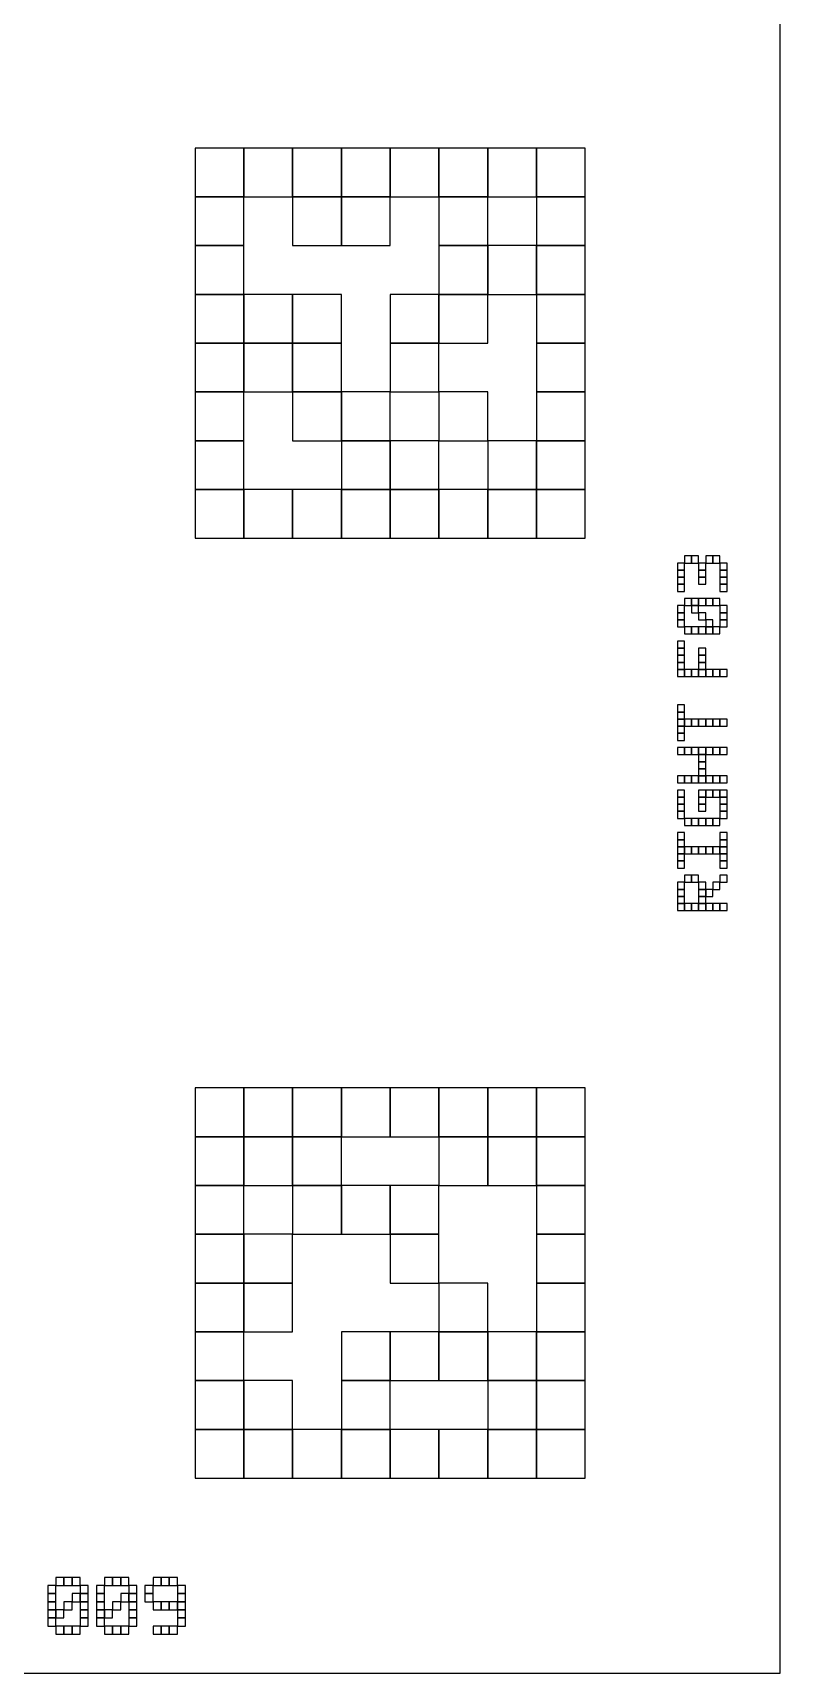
# Model space of a CAD drawing. Extents: x 0 to 490, y 0 to 320.
# Drawn here: x 277.8 to 320, y 170 to 262.5 of the extents above; entities that cross this region are included whole.
import ezdxf

# ---------------------------------------------------------------- set-up
doc = ezdxf.new("R2010")
doc.units = 0
for name, color, linetype in [('BLACK_POCKET', 7, 'CONTINUOUS'), ('BOARD_TEXT', 2, 'CONTINUOUS'), ('CUT', 1, 'CONTINUOUS')]:
    doc.layers.add(name, color=color, linetype=linetype)

msp = doc.modelspace()

# ---------------------------------------------------------------- linework, layer by layer
at = {"layer": 'BLACK_POCKET'}
for p, q in [((289.75, 256), (287, 256)), ((287, 256), (287, 253.25)), ((289.75, 253.25), (289.75, 256)), ((292.5, 256), (289.75, 256)), ((289.75, 256), (289.75, 253.25)), ((292.5, 253.25), (292.5, 256)), ((295.25, 256), (292.5, 256)), ((292.5, 256), (292.5, 253.25)), ((295.25, 253.25), (295.25, 256)), ((298, 256), (295.25, 256)), ((295.25, 256), (295.25, 253.25)), ((298, 253.25), (298, 256)), ((300.75, 256), (298, 256)), ((298, 256), (298, 253.25)), ((300.75, 253.25), (300.75, 256)), ((303.5, 256), (300.75, 256)), ((300.75, 256), (300.75, 253.25)), ((303.5, 253.25), (303.5, 256)), ((306.25, 256), (303.5, 256)), ((303.5, 256), (303.5, 253.25)), ((306.25, 253.25), (306.25, 256)), ((309, 256), (306.25, 256)), ((306.25, 256), (306.25, 253.25)), ((309, 253.25), (309, 256)), ((287, 253.25), (289.75, 253.25)), ((289.75, 253.25), (287, 253.25)), ((287, 253.25), (287, 250.5)), ((289.75, 253.25), (292.5, 253.25)), ((289.75, 250.5), (289.75, 253.25)), ((292.5, 253.25), (295.25, 253.25)), ((295.25, 253.25), (292.5, 253.25)), ((292.5, 253.25), (292.5, 250.5)), ((295.25, 253.25), (298, 253.25)), ((295.25, 250.5), (295.25, 253.25)), ((298, 253.25), (295.25, 253.25)), ((295.25, 253.25), (295.25, 250.5)), ((298, 253.25), (300.75, 253.25)), ((298, 250.5), (298, 253.25)), ((300.75, 253.25), (303.5, 253.25)), ((303.5, 253.25), (300.75, 253.25)), ((300.75, 253.25), (300.75, 250.5)), ((303.5, 253.25), (306.25, 253.25)), ((303.5, 250.5), (303.5, 253.25)), ((306.25, 253.25), (309, 253.25)), ((309, 253.25), (306.25, 253.25)), ((306.25, 253.25), (306.25, 250.5)), ((309, 250.5), (309, 253.25)), ((287, 250.5), (289.75, 250.5)), ((289.75, 250.5), (287, 250.5)), ((287, 250.5), (287, 247.75)), ((289.75, 247.75), (289.75, 250.5)), ((292.5, 250.5), (295.25, 250.5)), ((295.25, 250.5), (298, 250.5)), ((300.75, 250.5), (303.5, 250.5)), ((303.5, 250.5), (300.75, 250.5)), ((300.75, 250.5), (300.75, 247.75)), ((303.5, 247.75), (303.5, 250.5)), ((306.25, 250.5), (303.5, 250.5)), ((303.5, 250.5), (303.5, 247.75)), ((306.25, 250.5), (309, 250.5)), ((306.25, 247.75), (306.25, 250.5)), ((309, 250.5), (306.25, 250.5)), ((306.25, 250.5), (306.25, 247.75)), ((309, 247.75), (309, 250.5)), ((287, 247.75), (289.75, 247.75)), ((289.75, 247.75), (287, 247.75)), ((287, 247.75), (287, 245)), ((289.75, 245), (289.75, 247.75)), ((292.5, 247.75), (289.75, 247.75)), ((289.75, 247.75), (289.75, 245)), ((292.5, 245), (292.5, 247.75)), ((295.25, 247.75), (292.5, 247.75)), ((292.5, 247.75), (292.5, 245)), ((295.25, 245), (295.25, 247.75)), ((300.75, 247.75), (298, 247.75)), ((298, 247.75), (298, 245)), ((300.75, 247.75), (303.5, 247.75)), ((300.75, 245), (300.75, 247.75)), ((303.5, 247.75), (300.75, 247.75)), ((300.75, 247.75), (300.75, 245)), ((303.5, 247.75), (306.25, 247.75)), ((303.5, 245), (303.5, 247.75)), ((306.25, 247.75), (309, 247.75)), ((309, 247.75), (306.25, 247.75)), ((306.25, 247.75), (306.25, 245)), ((309, 245), (309, 247.75)), ((287, 245), (289.75, 245)), ((289.75, 245), (287, 245)), ((287, 245), (287, 242.25)), ((289.75, 245), (292.5, 245)), ((289.75, 242.25), (289.75, 245)), ((292.5, 245), (289.75, 245)), ((289.75, 245), (289.75, 242.25)), ((292.5, 245), (295.25, 245)), ((292.5, 242.25), (292.5, 245)), ((295.25, 245), (292.5, 245)), ((292.5, 245), (292.5, 242.25)), ((295.25, 242.25), (295.25, 245)), ((298, 245), (300.75, 245)), ((300.75, 245), (298, 245)), ((298, 245), (298, 242.25)), ((300.75, 245), (303.5, 245)), ((300.75, 242.25), (300.75, 245)), ((306.25, 245), (309, 245)), ((309, 245), (306.25, 245)), ((306.25, 245), (306.25, 242.25)), ((309, 242.25), (309, 245)), ((287, 242.25), (289.75, 242.25)), ((289.75, 242.25), (287, 242.25)), ((287, 242.25), (287, 239.5)), ((289.75, 242.25), (292.5, 242.25)), ((289.75, 239.5), (289.75, 242.25)), ((292.5, 242.25), (295.25, 242.25)), ((295.25, 242.25), (292.5, 242.25)), ((292.5, 242.25), (292.5, 239.5)), ((295.25, 239.5), (295.25, 242.25)), ((298, 242.25), (295.25, 242.25)), ((295.25, 242.25), (295.25, 239.5)), ((298, 242.25), (300.75, 242.25)), ((298, 239.5), (298, 242.25)), ((303.5, 242.25), (300.75, 242.25)), ((300.75, 242.25), (300.75, 239.5)), ((303.5, 239.5), (303.5, 242.25)), ((306.25, 242.25), (309, 242.25)), ((309, 242.25), (306.25, 242.25)), ((306.25, 242.25), (306.25, 239.5)), ((309, 239.5), (309, 242.25)), ((287, 239.5), (289.75, 239.5)), ((289.75, 239.5), (287, 239.5)), ((287, 239.5), (287, 236.75)), ((289.75, 236.75), (289.75, 239.5)), ((292.5, 239.5), (295.25, 239.5)), ((295.25, 239.5), (298, 239.5)), ((298, 239.5), (295.25, 239.5)), ((295.25, 239.5), (295.25, 236.75)), ((298, 236.75), (298, 239.5)), ((300.75, 239.5), (298, 239.5)), ((298, 239.5), (298, 236.75)), ((300.75, 239.5), (303.5, 239.5)), ((300.75, 236.75), (300.75, 239.5)), ((306.25, 239.5), (303.5, 239.5)), ((303.5, 239.5), (303.5, 236.75)), ((306.25, 239.5), (309, 239.5)), ((306.25, 236.75), (306.25, 239.5)), ((309, 239.5), (306.25, 239.5)), ((306.25, 239.5), (306.25, 236.75)), ((309, 236.75), (309, 239.5)), ((287, 236.75), (289.75, 236.75)), ((289.75, 236.75), (287, 236.75)), ((287, 236.75), (287, 234)), ((289.75, 234), (289.75, 236.75)), ((292.5, 236.75), (289.75, 236.75)), ((289.75, 236.75), (289.75, 234)), ((292.5, 234), (292.5, 236.75)), ((295.25, 236.75), (292.5, 236.75)), ((292.5, 236.75), (292.5, 234)), ((295.25, 236.75), (298, 236.75)), ((295.25, 234), (295.25, 236.75)), ((298, 236.75), (295.25, 236.75)), ((295.25, 236.75), (295.25, 234)), ((298, 236.75), (300.75, 236.75)), ((298, 234), (298, 236.75)), ((300.75, 236.75), (298, 236.75)), ((298, 236.75), (298, 234)), ((300.75, 234), (300.75, 236.75)), ((303.5, 236.75), (300.75, 236.75)), ((300.75, 236.75), (300.75, 234)), ((303.5, 236.75), (306.25, 236.75)), ((303.5, 234), (303.5, 236.75)), ((306.25, 236.75), (303.5, 236.75)), ((303.5, 236.75), (303.5, 234)), ((306.25, 236.75), (309, 236.75)), ((306.25, 234), (306.25, 236.75)), ((309, 236.75), (306.25, 236.75)), ((306.25, 236.75), (306.25, 234)), ((309, 234), (309, 236.75)), ((287, 234), (289.75, 234)), ((289.75, 234), (292.5, 234)), ((292.5, 234), (295.25, 234)), ((295.25, 234), (298, 234)), ((298, 234), (300.75, 234)), ((300.75, 234), (303.5, 234)), ((303.5, 234), (306.25, 234)), ((306.25, 234), (309, 234)), ((289.75, 203), (287, 203)), ((287, 203), (287, 200.25)), ((289.75, 200.25), (289.75, 203)), ((292.5, 203), (289.75, 203)), ((289.75, 203), (289.75, 200.25)), ((292.5, 200.25), (292.5, 203)), ((295.25, 203), (292.5, 203)), ((292.5, 203), (292.5, 200.25)), ((295.25, 200.25), (295.25, 203)), ((298, 203), (295.25, 203)), ((295.25, 203), (295.25, 200.25)), ((298, 200.25), (298, 203)), ((300.75, 203), (298, 203)), ((298, 203), (298, 200.25)), ((300.75, 200.25), (300.75, 203)), ((303.5, 203), (300.75, 203)), ((300.75, 203), (300.75, 200.25)), ((303.5, 200.25), (303.5, 203)), ((306.25, 203), (303.5, 203)), ((303.5, 203), (303.5, 200.25)), ((306.25, 200.25), (306.25, 203)), ((309, 203), (306.25, 203)), ((306.25, 203), (306.25, 200.25)), ((309, 200.25), (309, 203)), ((287, 200.25), (289.75, 200.25)), ((289.75, 200.25), (287, 200.25)), ((287, 200.25), (287, 197.5)), ((289.75, 200.25), (292.5, 200.25)), ((289.75, 197.5), (289.75, 200.25)), ((292.5, 200.25), (289.75, 200.25)), ((289.75, 200.25), (289.75, 197.5)), ((292.5, 200.25), (295.25, 200.25)), ((292.5, 197.5), (292.5, 200.25)), ((295.25, 200.25), (292.5, 200.25)), ((292.5, 200.25), (292.5, 197.5)), ((295.25, 200.25), (298, 200.25)), ((295.25, 197.5), (295.25, 200.25)), ((298, 200.25), (300.75, 200.25)), ((300.75, 200.25), (303.5, 200.25)), ((303.5, 200.25), (300.75, 200.25)), ((300.75, 200.25), (300.75, 197.5)), ((303.5, 200.25), (306.25, 200.25)), ((303.5, 197.5), (303.5, 200.25)), ((306.25, 200.25), (303.5, 200.25)), ((303.5, 200.25), (303.5, 197.5)), ((306.25, 200.25), (309, 200.25)), ((306.25, 197.5), (306.25, 200.25)), ((309, 200.25), (306.25, 200.25)), ((306.25, 200.25), (306.25, 197.5)), ((309, 197.5), (309, 200.25)), ((287, 197.5), (289.75, 197.5)), ((289.75, 197.5), (287, 197.5)), ((287, 197.5), (287, 194.75)), ((289.75, 197.5), (292.5, 197.5)), ((289.75, 194.75), (289.75, 197.5)), ((292.5, 197.5), (295.25, 197.5)), ((295.25, 197.5), (292.5, 197.5)), ((292.5, 197.5), (292.5, 194.75)), ((295.25, 194.75), (295.25, 197.5)), ((298, 197.5), (295.25, 197.5)), ((295.25, 197.5), (295.25, 194.75)), ((298, 194.75), (298, 197.5)), ((300.75, 197.5), (298, 197.5)), ((298, 197.5), (298, 194.75)), ((300.75, 197.5), (303.5, 197.5)), ((300.75, 194.75), (300.75, 197.5)), ((303.5, 197.5), (306.25, 197.5)), ((306.25, 197.5), (309, 197.5)), ((309, 197.5), (306.25, 197.5)), ((306.25, 197.5), (306.25, 194.75)), ((309, 194.75), (309, 197.5)), ((287, 194.75), (289.75, 194.75)), ((289.75, 194.75), (287, 194.75)), ((287, 194.75), (287, 192)), ((289.75, 192), (289.75, 194.75)), ((292.5, 194.75), (289.75, 194.75)), ((289.75, 194.75), (289.75, 192)), ((292.5, 194.75), (295.25, 194.75)), ((292.5, 192), (292.5, 194.75)), ((295.25, 194.75), (298, 194.75)), ((298, 194.75), (300.75, 194.75)), ((300.75, 194.75), (298, 194.75)), ((298, 194.75), (298, 192)), ((300.75, 192), (300.75, 194.75)), ((306.25, 194.75), (309, 194.75)), ((309, 194.75), (306.25, 194.75)), ((306.25, 194.75), (306.25, 192)), ((309, 192), (309, 194.75)), ((287, 192), (289.75, 192)), ((289.75, 192), (287, 192)), ((287, 192), (287, 189.25)), ((289.75, 192), (292.5, 192)), ((289.75, 189.25), (289.75, 192)), ((292.5, 192), (289.75, 192)), ((289.75, 192), (289.75, 189.25)), ((292.5, 189.25), (292.5, 192)), ((298, 192), (300.75, 192)), ((303.5, 192), (300.75, 192)), ((300.75, 192), (300.75, 189.25)), ((303.5, 189.25), (303.5, 192)), ((306.25, 192), (309, 192)), ((309, 192), (306.25, 192)), ((306.25, 192), (306.25, 189.25)), ((309, 189.25), (309, 192)), ((287, 189.25), (289.75, 189.25)), ((289.75, 189.25), (287, 189.25)), ((287, 189.25), (287, 186.5)), ((289.75, 189.25), (292.5, 189.25)), ((289.75, 186.5), (289.75, 189.25)), ((298, 189.25), (295.25, 189.25)), ((295.25, 189.25), (295.25, 186.5)), ((298, 186.5), (298, 189.25)), ((300.75, 189.25), (298, 189.25)), ((298, 189.25), (298, 186.5)), ((300.75, 189.25), (303.5, 189.25)), ((300.75, 186.5), (300.75, 189.25)), ((303.5, 189.25), (300.75, 189.25)), ((300.75, 189.25), (300.75, 186.5)), ((303.5, 186.5), (303.5, 189.25)), ((306.25, 189.25), (303.5, 189.25)), ((303.5, 189.25), (303.5, 186.5)), ((306.25, 189.25), (309, 189.25)), ((306.25, 186.5), (306.25, 189.25)), ((309, 189.25), (306.25, 189.25)), ((306.25, 189.25), (306.25, 186.5)), ((309, 186.5), (309, 189.25)), ((287, 186.5), (289.75, 186.5)), ((289.75, 186.5), (287, 186.5)), ((287, 186.5), (287, 183.75)), ((289.75, 183.75), (289.75, 186.5)), ((292.5, 186.5), (289.75, 186.5)), ((289.75, 186.5), (289.75, 183.75)), ((292.5, 183.75), (292.5, 186.5)), ((295.25, 186.5), (298, 186.5)), ((298, 186.5), (295.25, 186.5)), ((295.25, 186.5), (295.25, 183.75)), ((298, 186.5), (300.75, 186.5)), ((298, 183.75), (298, 186.5)), ((300.75, 186.5), (303.5, 186.5)), ((303.5, 186.5), (306.25, 186.5)), ((306.25, 186.5), (303.5, 186.5)), ((303.5, 186.5), (303.5, 183.75)), ((306.25, 186.5), (309, 186.5)), ((306.25, 183.75), (306.25, 186.5)), ((309, 186.5), (306.25, 186.5)), ((306.25, 186.5), (306.25, 183.75)), ((309, 183.75), (309, 186.5)), ((287, 183.75), (289.75, 183.75)), ((289.75, 183.75), (287, 183.75)), ((287, 183.75), (287, 181)), ((289.75, 183.75), (292.5, 183.75)), ((289.75, 181), (289.75, 183.75)), ((292.5, 183.75), (289.75, 183.75)), ((289.75, 183.75), (289.75, 181)), ((292.5, 181), (292.5, 183.75)), ((295.25, 183.75), (292.5, 183.75)), ((292.5, 183.75), (292.5, 181)), ((295.25, 183.75), (298, 183.75)), ((295.25, 181), (295.25, 183.75)), ((298, 183.75), (295.25, 183.75)), ((295.25, 183.75), (295.25, 181)), ((298, 181), (298, 183.75)), ((300.75, 183.75), (298, 183.75)), ((298, 183.75), (298, 181)), ((300.75, 181), (300.75, 183.75)), ((303.5, 183.75), (300.75, 183.75)), ((300.75, 183.75), (300.75, 181)), ((303.5, 183.75), (306.25, 183.75)), ((303.5, 181), (303.5, 183.75)), ((306.25, 183.75), (303.5, 183.75)), ((303.5, 183.75), (303.5, 181)), ((306.25, 183.75), (309, 183.75)), ((306.25, 181), (306.25, 183.75)), ((309, 183.75), (306.25, 183.75)), ((306.25, 183.75), (306.25, 181)), ((309, 181), (309, 183.75)), ((287, 181), (289.75, 181)), ((289.75, 181), (292.5, 181)), ((292.5, 181), (295.25, 181)), ((295.25, 181), (298, 181)), ((298, 181), (300.75, 181)), ((300.75, 181), (303.5, 181)), ((303.5, 181), (306.25, 181)), ((306.25, 181), (309, 181))]:
    msp.add_line(p, q, dxfattribs=at)
at = {"layer": 'BOARD_TEXT'}
for p, q in [((314.6, 232.6), (314.2, 232.6)), ((314.2, 232.6), (314.2, 232.2)), ((314.6, 232.2), (314.2, 232.2)), ((314.2, 232.2), (314.2, 231.8)), ((314.2, 232.2), (314.6, 232.2)), ((315, 233), (314.6, 233)), ((314.6, 233), (314.6, 232.6)), ((314.6, 232.2), (314.6, 232.6)), ((314.6, 232.6), (315, 232.6)), ((314.6, 231.8), (314.6, 232.2)), ((315, 232.6), (315, 233)), ((315.4, 233), (315, 233)), ((315, 233), (315, 232.6)), ((315, 232.6), (315.4, 232.6)), ((315.4, 232.6), (315.4, 233)), ((315.8, 232.6), (315.4, 232.6)), ((315.4, 232.6), (315.4, 232.2)), ((315.8, 232.2), (315.4, 232.2)), ((315.4, 232.2), (315.4, 231.8)), ((315.4, 232.2), (315.8, 232.2)), ((316.2, 233), (315.8, 233)), ((315.8, 233), (315.8, 232.6)), ((315.8, 232.2), (315.8, 232.6)), ((315.8, 232.6), (316.2, 232.6)), ((315.8, 231.8), (315.8, 232.2)), ((316.2, 232.6), (316.2, 233)), ((316.6, 233), (316.2, 233)), ((316.2, 233), (316.2, 232.6)), ((316.2, 232.6), (316.6, 232.6)), ((316.6, 232.6), (316.6, 233)), ((317, 232.6), (316.6, 232.6)), ((316.6, 232.6), (316.6, 232.2)), ((317, 232.2), (316.6, 232.2)), ((316.6, 232.2), (316.6, 231.8)), ((316.6, 232.2), (317, 232.2)), ((317, 232.2), (317, 232.6)), ((317, 231.8), (317, 232.2)), ((314.6, 231.8), (314.2, 231.8)), ((314.2, 231.8), (314.2, 231.4)), ((314.2, 231.8), (314.6, 231.8)), ((314.6, 231.4), (314.2, 231.4)), ((314.2, 231.4), (314.2, 231)), ((314.2, 231.4), (314.6, 231.4)), ((314.6, 231.4), (314.6, 231.8)), ((314.6, 231), (314.6, 231.4)), ((315.8, 231.8), (315.4, 231.8)), ((315.4, 231.8), (315.4, 231.4)), ((315.4, 231.8), (315.8, 231.8)), ((315.4, 231.4), (315.8, 231.4)), ((315.8, 231.4), (315.8, 231.8)), ((317, 231.8), (316.6, 231.8)), ((316.6, 231.8), (316.6, 231.4)), ((316.6, 231.8), (317, 231.8)), ((317, 231.4), (316.6, 231.4)), ((316.6, 231.4), (316.6, 231)), ((316.6, 231.4), (317, 231.4)), ((317, 231.4), (317, 231.8)), ((317, 231), (317, 231.4)), ((314.2, 231), (314.6, 231)), ((315, 230.6), (314.6, 230.6)), ((314.6, 230.6), (314.6, 230.2)), ((315, 230.2), (315, 230.6)), ((315.4, 230.6), (315, 230.6)), ((315, 230.6), (315, 230.2)), ((315.4, 230.2), (315.4, 230.6)), ((315.8, 230.6), (315.4, 230.6)), ((315.4, 230.6), (315.4, 230.2)), ((315.8, 230.2), (315.8, 230.6)), ((316.2, 230.6), (315.8, 230.6)), ((315.8, 230.6), (315.8, 230.2)), ((316.2, 230.2), (316.2, 230.6)), ((316.6, 230.6), (316.2, 230.6)), ((316.2, 230.6), (316.2, 230.2)), ((316.6, 231), (317, 231)), ((316.6, 230.2), (316.6, 230.6)), ((314.6, 230.2), (314.2, 230.2)), ((314.2, 230.2), (314.2, 229.8)), ((314.6, 229.8), (314.2, 229.8)), ((314.2, 229.8), (314.2, 229.4)), ((314.2, 229.8), (314.6, 229.8)), ((314.6, 229.4), (314.2, 229.4)), ((314.2, 229.4), (314.2, 229)), ((314.2, 229.4), (314.6, 229.4)), ((314.6, 229.8), (314.6, 230.2)), ((314.6, 230.2), (315, 230.2)), ((314.6, 229.4), (314.6, 229.8)), ((314.6, 229), (314.6, 229.4)), ((315.4, 230.2), (315, 230.2)), ((315, 230.2), (315, 229.8)), ((315, 230.2), (315.4, 230.2)), ((315, 229.8), (315.4, 229.8)), ((315.4, 229.8), (315.4, 230.2)), ((315.4, 230.2), (315.8, 230.2)), ((315.8, 229.8), (315.4, 229.8)), ((315.4, 229.8), (315.4, 229.4)), ((315.4, 229.4), (315.8, 229.4)), ((315.8, 230.2), (316.2, 230.2)), ((315.8, 229.4), (315.8, 229.8)), ((316.2, 229.4), (315.8, 229.4)), ((315.8, 229.4), (315.8, 229)), ((316.2, 230.2), (316.6, 230.2)), ((316.2, 229), (316.2, 229.4)), ((317, 230.2), (316.6, 230.2)), ((316.6, 230.2), (316.6, 229.8)), ((317, 229.8), (316.6, 229.8)), ((316.6, 229.8), (316.6, 229.4)), ((316.6, 229.8), (317, 229.8)), ((317, 229.4), (316.6, 229.4)), ((316.6, 229.4), (316.6, 229)), ((316.6, 229.4), (317, 229.4)), ((317, 229.8), (317, 230.2)), ((317, 229.4), (317, 229.8)), ((317, 229), (317, 229.4)), ((314.2, 229), (314.6, 229)), ((315, 229), (314.6, 229)), ((314.6, 229), (314.6, 228.6)), ((314.6, 228.6), (315, 228.6)), ((315, 228.6), (315, 229)), ((315.4, 229), (315, 229)), ((315, 229), (315, 228.6)), ((315, 228.6), (315.4, 228.6)), ((315.4, 228.6), (315.4, 229)), ((315.8, 229), (315.4, 229)), ((315.4, 229), (315.4, 228.6)), ((315.4, 228.6), (315.8, 228.6)), ((315.8, 228.6), (315.8, 229)), ((316.2, 229), (315.8, 229)), ((315.8, 229), (315.8, 228.6)), ((315.8, 229), (316.2, 229)), ((315.8, 228.6), (316.2, 228.6)), ((316.2, 228.6), (316.2, 229)), ((316.6, 229), (316.2, 229)), ((316.2, 229), (316.2, 228.6)), ((316.2, 228.6), (316.6, 228.6)), ((316.6, 228.6), (316.6, 229)), ((316.6, 229), (317, 229)), ((314.6, 228.2), (314.2, 228.2)), ((314.2, 228.2), (314.2, 227.8)), ((314.6, 227.8), (314.2, 227.8)), ((314.2, 227.8), (314.2, 227.4)), ((314.2, 227.8), (314.6, 227.8)), ((314.6, 227.8), (314.6, 228.2)), ((314.6, 227.4), (314.6, 227.8)), ((315.8, 227.8), (315.4, 227.8)), ((315.4, 227.8), (315.4, 227.4)), ((315.8, 227.4), (315.8, 227.8)), ((314.6, 227.4), (314.2, 227.4)), ((314.2, 227.4), (314.2, 227)), ((314.2, 227.4), (314.6, 227.4)), ((314.6, 227), (314.2, 227)), ((314.2, 227), (314.2, 226.6)), ((314.2, 227), (314.6, 227)), ((314.6, 227), (314.6, 227.4)), ((314.6, 226.6), (314.6, 227)), ((315.8, 227.4), (315.4, 227.4)), ((315.4, 227.4), (315.4, 227)), ((315.4, 227.4), (315.8, 227.4)), ((315.8, 227), (315.4, 227)), ((315.4, 227), (315.4, 226.6)), ((315.4, 227), (315.8, 227)), ((315.8, 227), (315.8, 227.4)), ((315.8, 226.6), (315.8, 227)), ((314.6, 226.6), (314.2, 226.6)), ((314.2, 226.6), (314.2, 226.2)), ((314.2, 226.6), (314.6, 226.6)), ((314.2, 226.2), (314.6, 226.2)), ((314.6, 226.2), (314.6, 226.6)), ((315, 226.6), (314.6, 226.6)), ((314.6, 226.6), (314.6, 226.2)), ((314.6, 226.2), (315, 226.2)), ((315, 226.2), (315, 226.6)), ((315.4, 226.6), (315, 226.6)), ((315, 226.6), (315, 226.2)), ((315, 226.2), (315.4, 226.2)), ((315.4, 226.2), (315.4, 226.6)), ((315.8, 226.6), (315.4, 226.6)), ((315.4, 226.6), (315.4, 226.2)), ((315.4, 226.6), (315.8, 226.6)), ((315.4, 226.2), (315.8, 226.2)), ((315.8, 226.2), (315.8, 226.6)), ((316.2, 226.6), (315.8, 226.6)), ((315.8, 226.6), (315.8, 226.2)), ((315.8, 226.2), (316.2, 226.2)), ((316.2, 226.2), (316.2, 226.6)), ((316.6, 226.6), (316.2, 226.6)), ((316.2, 226.6), (316.2, 226.2)), ((316.2, 226.2), (316.6, 226.2)), ((316.6, 226.2), (316.6, 226.6)), ((317, 226.6), (316.6, 226.6)), ((316.6, 226.6), (316.6, 226.2)), ((316.6, 226.2), (317, 226.2)), ((317, 226.2), (317, 226.6)), ((314.6, 224.6), (314.2, 224.6)), ((314.2, 224.6), (314.2, 224.2)), ((314.6, 224.2), (314.2, 224.2)), ((314.2, 224.2), (314.2, 223.8)), ((314.2, 224.2), (314.6, 224.2)), ((314.6, 224.2), (314.6, 224.6)), ((314.6, 223.8), (314.6, 224.2)), ((314.6, 223.8), (314.2, 223.8)), ((314.2, 223.8), (314.2, 223.4)), ((314.2, 223.8), (314.6, 223.8)), ((314.6, 223.4), (314.2, 223.4)), ((314.2, 223.4), (314.2, 223)), ((314.2, 223.4), (314.6, 223.4)), ((314.6, 223), (314.2, 223)), ((314.2, 223), (314.2, 222.6)), ((314.2, 223), (314.6, 223)), ((314.6, 223.4), (314.6, 223.8)), ((315, 223.8), (314.6, 223.8)), ((314.6, 223.8), (314.6, 223.4)), ((314.6, 223), (314.6, 223.4)), ((314.6, 223.4), (315, 223.4)), ((314.6, 222.6), (314.6, 223)), ((315, 223.4), (315, 223.8)), ((315.4, 223.8), (315, 223.8)), ((315, 223.8), (315, 223.4)), ((315, 223.4), (315.4, 223.4)), ((315.4, 223.4), (315.4, 223.8)), ((315.8, 223.8), (315.4, 223.8)), ((315.4, 223.8), (315.4, 223.4)), ((315.4, 223.4), (315.8, 223.4)), ((315.8, 223.4), (315.8, 223.8)), ((316.2, 223.8), (315.8, 223.8)), ((315.8, 223.8), (315.8, 223.4)), ((315.8, 223.4), (316.2, 223.4)), ((316.2, 223.4), (316.2, 223.8)), ((316.6, 223.8), (316.2, 223.8)), ((316.2, 223.8), (316.2, 223.4)), ((316.2, 223.4), (316.6, 223.4)), ((316.6, 223.4), (316.6, 223.8)), ((317, 223.8), (316.6, 223.8)), ((316.6, 223.8), (316.6, 223.4)), ((316.6, 223.4), (317, 223.4)), ((317, 223.4), (317, 223.8)), ((314.2, 222.6), (314.6, 222.6)), ((314.6, 222.2), (314.2, 222.2)), ((314.2, 222.2), (314.2, 221.8)), ((314.6, 221.8), (314.6, 222.2)), ((315, 222.2), (314.6, 222.2)), ((314.6, 222.2), (314.6, 221.8)), ((315, 221.8), (315, 222.2)), ((315.4, 222.2), (315, 222.2)), ((315, 222.2), (315, 221.8)), ((315.4, 221.8), (315.4, 222.2)), ((315.8, 222.2), (315.4, 222.2)), ((315.4, 222.2), (315.4, 221.8)), ((315.8, 221.8), (315.8, 222.2)), ((316.2, 222.2), (315.8, 222.2)), ((315.8, 222.2), (315.8, 221.8)), ((316.2, 221.8), (316.2, 222.2)), ((316.6, 222.2), (316.2, 222.2)), ((316.2, 222.2), (316.2, 221.8)), ((316.6, 221.8), (316.6, 222.2)), ((317, 222.2), (316.6, 222.2)), ((316.6, 222.2), (316.6, 221.8)), ((317, 221.8), (317, 222.2)), ((314.2, 221.8), (314.6, 221.8)), ((314.6, 221.8), (315, 221.8)), ((315, 221.8), (315.4, 221.8)), ((315.8, 221.8), (315.4, 221.8)), ((315.4, 221.8), (315.4, 221.4)), ((315.4, 221.8), (315.8, 221.8)), ((315.8, 221.4), (315.4, 221.4)), ((315.4, 221.4), (315.4, 221)), ((315.4, 221.4), (315.8, 221.4)), ((315.8, 221.4), (315.8, 221.8)), ((315.8, 221.8), (316.2, 221.8)), ((315.8, 221), (315.8, 221.4)), ((316.2, 221.8), (316.6, 221.8)), ((316.6, 221.8), (317, 221.8)), ((314.6, 220.6), (314.2, 220.6)), ((314.2, 220.6), (314.2, 220.2)), ((314.2, 220.2), (314.6, 220.2)), ((314.6, 220.2), (314.6, 220.6)), ((315, 220.6), (314.6, 220.6)), ((314.6, 220.6), (314.6, 220.2)), ((314.6, 220.2), (315, 220.2)), ((315, 220.2), (315, 220.6)), ((315.4, 220.6), (315, 220.6)), ((315, 220.6), (315, 220.2)), ((315, 220.2), (315.4, 220.2)), ((315.8, 221), (315.4, 221)), ((315.4, 221), (315.4, 220.6)), ((315.4, 221), (315.8, 221)), ((315.4, 220.2), (315.4, 220.6)), ((315.8, 220.6), (315.4, 220.6)), ((315.4, 220.6), (315.4, 220.2)), ((315.4, 220.6), (315.8, 220.6)), ((315.4, 220.2), (315.8, 220.2)), ((315.8, 220.6), (315.8, 221)), ((315.8, 220.2), (315.8, 220.6)), ((316.2, 220.6), (315.8, 220.6)), ((315.8, 220.6), (315.8, 220.2)), ((315.8, 220.2), (316.2, 220.2)), ((316.2, 220.2), (316.2, 220.6)), ((316.6, 220.6), (316.2, 220.6)), ((316.2, 220.6), (316.2, 220.2)), ((316.2, 220.2), (316.6, 220.2)), ((316.6, 220.2), (316.6, 220.6)), ((317, 220.6), (316.6, 220.6)), ((316.6, 220.6), (316.6, 220.2)), ((316.6, 220.2), (317, 220.2)), ((317, 220.2), (317, 220.6)), ((314.6, 219.8), (314.2, 219.8)), ((314.2, 219.8), (314.2, 219.4)), ((314.6, 219.4), (314.2, 219.4)), ((314.2, 219.4), (314.2, 219)), ((314.2, 219.4), (314.6, 219.4)), ((314.6, 219.4), (314.6, 219.8)), ((314.6, 219), (314.6, 219.4)), ((315.8, 219.8), (315.4, 219.8)), ((315.4, 219.8), (315.4, 219.4)), ((315.8, 219.4), (315.4, 219.4)), ((315.4, 219.4), (315.4, 219)), ((315.4, 219.4), (315.8, 219.4)), ((315.8, 219.4), (315.8, 219.8)), ((316.2, 219.8), (315.8, 219.8)), ((315.8, 219.8), (315.8, 219.4)), ((315.8, 219), (315.8, 219.4)), ((315.8, 219.4), (316.2, 219.4)), ((316.2, 219.4), (316.2, 219.8)), ((316.6, 219.8), (316.2, 219.8)), ((316.2, 219.8), (316.2, 219.4)), ((316.2, 219.4), (316.6, 219.4)), ((316.6, 219.4), (316.6, 219.8)), ((317, 219.8), (316.6, 219.8)), ((316.6, 219.8), (316.6, 219.4)), ((317, 219.4), (316.6, 219.4)), ((316.6, 219.4), (316.6, 219)), ((316.6, 219.4), (317, 219.4)), ((317, 219.4), (317, 219.8)), ((317, 219), (317, 219.4)), ((314.6, 219), (314.2, 219)), ((314.2, 219), (314.2, 218.6)), ((314.2, 219), (314.6, 219)), ((314.6, 218.6), (314.2, 218.6)), ((314.2, 218.6), (314.2, 218.2)), ((314.2, 218.6), (314.6, 218.6)), ((314.6, 218.6), (314.6, 219)), ((314.6, 218.2), (314.6, 218.6)), ((315.8, 219), (315.4, 219)), ((315.4, 219), (315.4, 218.6)), ((315.4, 219), (315.8, 219)), ((315.4, 218.6), (315.8, 218.6)), ((315.8, 218.6), (315.8, 219)), ((317, 219), (316.6, 219)), ((316.6, 219), (316.6, 218.6)), ((316.6, 219), (317, 219)), ((317, 218.6), (316.6, 218.6)), ((316.6, 218.6), (316.6, 218.2)), ((316.6, 218.6), (317, 218.6)), ((317, 218.6), (317, 219)), ((317, 218.2), (317, 218.6)), ((314.2, 218.2), (314.6, 218.2)), ((314.6, 217.4), (314.2, 217.4)), ((314.2, 217.4), (314.2, 217)), ((315, 218.2), (314.6, 218.2)), ((314.6, 218.2), (314.6, 217.8)), ((314.6, 217.8), (315, 217.8)), ((314.6, 217), (314.6, 217.4)), ((315, 217.8), (315, 218.2)), ((315.4, 218.2), (315, 218.2)), ((315, 218.2), (315, 217.8)), ((315, 217.8), (315.4, 217.8)), ((315.4, 217.8), (315.4, 218.2)), ((315.8, 218.2), (315.4, 218.2)), ((315.4, 218.2), (315.4, 217.8)), ((315.4, 217.8), (315.8, 217.8)), ((315.8, 217.8), (315.8, 218.2)), ((316.2, 218.2), (315.8, 218.2)), ((315.8, 218.2), (315.8, 217.8)), ((315.8, 217.8), (316.2, 217.8)), ((316.2, 217.8), (316.2, 218.2)), ((316.6, 218.2), (316.2, 218.2)), ((316.2, 218.2), (316.2, 217.8)), ((316.2, 217.8), (316.6, 217.8)), ((316.6, 217.8), (316.6, 218.2)), ((316.6, 218.2), (317, 218.2)), ((317, 217.4), (316.6, 217.4)), ((316.6, 217.4), (316.6, 217)), ((317, 217), (317, 217.4)), ((314.6, 217), (314.2, 217)), ((314.2, 217), (314.2, 216.6)), ((314.2, 217), (314.6, 217)), ((314.6, 216.6), (314.2, 216.6)), ((314.2, 216.6), (314.2, 216.2)), ((314.2, 216.6), (314.6, 216.6)), ((314.6, 216.6), (314.6, 217)), ((314.6, 216.2), (314.6, 216.6)), ((315, 216.6), (314.6, 216.6)), ((314.6, 216.6), (314.6, 216.2)), ((315, 216.2), (315, 216.6)), ((315.4, 216.6), (315, 216.6)), ((315, 216.6), (315, 216.2)), ((315.4, 216.2), (315.4, 216.6)), ((315.8, 216.6), (315.4, 216.6)), ((315.4, 216.6), (315.4, 216.2)), ((315.8, 216.2), (315.8, 216.6)), ((316.2, 216.6), (315.8, 216.6)), ((315.8, 216.6), (315.8, 216.2)), ((316.2, 216.2), (316.2, 216.6)), ((316.6, 216.6), (316.2, 216.6)), ((316.2, 216.6), (316.2, 216.2)), ((317, 217), (316.6, 217)), ((316.6, 217), (316.6, 216.6)), ((316.6, 217), (317, 217)), ((316.6, 216.2), (316.6, 216.6)), ((317, 216.6), (316.6, 216.6)), ((316.6, 216.6), (316.6, 216.2)), ((316.6, 216.6), (317, 216.6)), ((317, 216.6), (317, 217)), ((317, 216.2), (317, 216.6)), ((314.6, 216.2), (314.2, 216.2)), ((314.2, 216.2), (314.2, 215.8)), ((314.2, 216.2), (314.6, 216.2)), ((314.6, 215.8), (314.2, 215.8)), ((314.2, 215.8), (314.2, 215.4)), ((314.2, 215.8), (314.6, 215.8)), ((314.6, 215.8), (314.6, 216.2)), ((314.6, 216.2), (315, 216.2)), ((314.6, 215.4), (314.6, 215.8)), ((315, 216.2), (315.4, 216.2)), ((315.4, 216.2), (315.8, 216.2)), ((315.8, 216.2), (316.2, 216.2)), ((316.2, 216.2), (316.6, 216.2)), ((317, 216.2), (316.6, 216.2)), ((316.6, 216.2), (316.6, 215.8)), ((316.6, 216.2), (317, 216.2)), ((317, 215.8), (316.6, 215.8)), ((316.6, 215.8), (316.6, 215.4)), ((316.6, 215.8), (317, 215.8)), ((317, 215.8), (317, 216.2)), ((317, 215.4), (317, 215.8)), ((314.2, 215.4), (314.6, 215.4)), ((315, 215), (314.6, 215)), ((314.6, 215), (314.6, 214.6)), ((315, 214.6), (315, 215)), ((315.4, 215), (315, 215)), ((315, 215), (315, 214.6)), ((315.4, 214.6), (315.4, 215)), ((316.6, 215.4), (317, 215.4)), ((317, 215), (316.6, 215)), ((316.6, 215), (316.6, 214.6)), ((317, 214.6), (317, 215)), ((314.6, 214.6), (314.2, 214.6)), ((314.2, 214.6), (314.2, 214.2)), ((314.6, 214.2), (314.2, 214.2)), ((314.2, 214.2), (314.2, 213.8)), ((314.2, 214.2), (314.6, 214.2)), ((314.6, 213.8), (314.2, 213.8)), ((314.2, 213.8), (314.2, 213.4)), ((314.2, 213.8), (314.6, 213.8)), ((314.6, 214.2), (314.6, 214.6)), ((314.6, 214.6), (315, 214.6)), ((314.6, 213.8), (314.6, 214.2)), ((314.6, 213.4), (314.6, 213.8)), ((315, 214.6), (315.4, 214.6)), ((315.8, 214.6), (315.4, 214.6)), ((315.4, 214.6), (315.4, 214.2)), ((315.8, 214.2), (315.4, 214.2)), ((315.4, 214.2), (315.4, 213.8)), ((315.4, 214.2), (315.8, 214.2)), ((315.8, 213.8), (315.4, 213.8)), ((315.4, 213.8), (315.4, 213.4)), ((315.4, 213.8), (315.8, 213.8)), ((315.8, 214.2), (315.8, 214.6)), ((315.8, 213.8), (315.8, 214.2)), ((316.2, 214.2), (315.8, 214.2)), ((315.8, 214.2), (315.8, 213.8)), ((315.8, 213.4), (315.8, 213.8)), ((315.8, 213.8), (316.2, 213.8)), ((316.6, 214.6), (316.2, 214.6)), ((316.2, 214.6), (316.2, 214.2)), ((316.2, 213.8), (316.2, 214.2)), ((316.2, 214.2), (316.6, 214.2)), ((316.6, 214.2), (316.6, 214.6)), ((316.6, 214.6), (317, 214.6)), ((314.6, 213.4), (314.2, 213.4)), ((314.2, 213.4), (314.2, 213)), ((314.2, 213.4), (314.6, 213.4)), ((314.2, 213), (314.6, 213)), ((314.6, 213), (314.6, 213.4)), ((315, 213.4), (314.6, 213.4)), ((314.6, 213.4), (314.6, 213)), ((314.6, 213), (315, 213)), ((315, 213), (315, 213.4)), ((315.4, 213.4), (315, 213.4)), ((315, 213.4), (315, 213)), ((315, 213), (315.4, 213)), ((315.4, 213), (315.4, 213.4)), ((315.8, 213.4), (315.4, 213.4)), ((315.4, 213.4), (315.4, 213)), ((315.4, 213.4), (315.8, 213.4)), ((315.4, 213), (315.8, 213)), ((315.8, 213), (315.8, 213.4)), ((316.2, 213.4), (315.8, 213.4)), ((315.8, 213.4), (315.8, 213)), ((315.8, 213), (316.2, 213)), ((316.2, 213), (316.2, 213.4)), ((316.6, 213.4), (316.2, 213.4)), ((316.2, 213.4), (316.2, 213)), ((316.2, 213), (316.6, 213)), ((316.6, 213), (316.6, 213.4)), ((317, 213.4), (316.6, 213.4)), ((316.6, 213.4), (316.6, 213)), ((316.6, 213), (317, 213)), ((317, 213), (317, 213.4)), ((279.142857, 174.942857), (278.685714, 174.942857)), ((278.685714, 174.942857), (278.685714, 174.485714)), ((279.6, 175.4), (279.142857, 175.4)), ((279.142857, 175.4), (279.142857, 174.942857)), ((279.142857, 174.942857), (279.6, 174.942857)), ((279.142857, 174.485714), (279.142857, 174.942857)), ((279.6, 174.942857), (279.6, 175.4)), ((280.057143, 175.4), (279.6, 175.4)), ((279.6, 175.4), (279.6, 174.942857)), ((279.6, 174.942857), (280.057143, 174.942857)), ((280.057143, 174.942857), (280.057143, 175.4)), ((280.514286, 175.4), (280.057143, 175.4)), ((280.057143, 175.4), (280.057143, 174.942857)), ((280.057143, 174.942857), (280.514286, 174.942857)), ((280.514286, 174.942857), (280.514286, 175.4)), ((280.971429, 174.942857), (280.514286, 174.942857)), ((280.514286, 174.942857), (280.514286, 174.485714)), ((280.971429, 174.485714), (280.971429, 174.942857)), ((281.885714, 174.942857), (281.428571, 174.942857)), ((281.428571, 174.942857), (281.428571, 174.485714)), ((282.342857, 175.4), (281.885714, 175.4)), ((281.885714, 175.4), (281.885714, 174.942857)), ((281.885714, 174.942857), (282.342857, 174.942857)), ((281.885714, 174.485714), (281.885714, 174.942857)), ((282.342857, 174.942857), (282.342857, 175.4)), ((282.8, 175.4), (282.342857, 175.4)), ((282.342857, 175.4), (282.342857, 174.942857)), ((282.342857, 174.942857), (282.8, 174.942857)), ((282.8, 174.942857), (282.8, 175.4)), ((283.257143, 175.4), (282.8, 175.4)), ((282.8, 175.4), (282.8, 174.942857)), ((282.8, 174.942857), (283.257143, 174.942857)), ((283.257143, 174.942857), (283.257143, 175.4)), ((283.714286, 174.942857), (283.257143, 174.942857)), ((283.257143, 174.942857), (283.257143, 174.485714)), ((283.714286, 174.485714), (283.714286, 174.942857)), ((284.628571, 174.942857), (284.171429, 174.942857)), ((284.171429, 174.942857), (284.171429, 174.485714)), ((285.085714, 175.4), (284.628571, 175.4)), ((284.628571, 175.4), (284.628571, 174.942857)), ((284.628571, 174.942857), (285.085714, 174.942857)), ((284.628571, 174.485714), (284.628571, 174.942857)), ((285.085714, 174.942857), (285.085714, 175.4)), ((285.542857, 175.4), (285.085714, 175.4)), ((285.085714, 175.4), (285.085714, 174.942857)), ((285.085714, 174.942857), (285.542857, 174.942857)), ((285.542857, 174.942857), (285.542857, 175.4)), ((286, 175.4), (285.542857, 175.4)), ((285.542857, 175.4), (285.542857, 174.942857)), ((285.542857, 174.942857), (286, 174.942857)), ((286, 174.942857), (286, 175.4)), ((286.457143, 174.942857), (286, 174.942857)), ((286, 174.942857), (286, 174.485714)), ((286.457143, 174.485714), (286.457143, 174.942857)), ((278.685714, 174.485714), (279.142857, 174.485714)), ((279.142857, 174.485714), (278.685714, 174.485714)), ((278.685714, 174.485714), (278.685714, 174.028571)), ((278.685714, 174.028571), (279.142857, 174.028571)), ((279.142857, 174.028571), (278.685714, 174.028571)), ((278.685714, 174.028571), (278.685714, 173.571429)), ((279.142857, 174.028571), (279.142857, 174.485714)), ((279.142857, 173.571429), (279.142857, 174.028571)), ((280.057143, 174.028571), (279.6, 174.028571)), ((279.6, 174.028571), (279.6, 173.571429)), ((280.514286, 174.485714), (280.057143, 174.485714)), ((280.057143, 174.485714), (280.057143, 174.028571)), ((280.057143, 174.028571), (280.514286, 174.028571)), ((280.057143, 173.571429), (280.057143, 174.028571)), ((280.514286, 174.485714), (280.971429, 174.485714)), ((280.514286, 174.028571), (280.514286, 174.485714)), ((280.971429, 174.485714), (280.514286, 174.485714)), ((280.514286, 174.485714), (280.514286, 174.028571)), ((280.514286, 174.028571), (280.971429, 174.028571)), ((280.971429, 174.028571), (280.514286, 174.028571)), ((280.514286, 174.028571), (280.514286, 173.571429)), ((280.971429, 174.028571), (280.971429, 174.485714)), ((280.971429, 173.571429), (280.971429, 174.028571)), ((281.428571, 174.485714), (281.885714, 174.485714)), ((281.885714, 174.485714), (281.428571, 174.485714)), ((281.428571, 174.485714), (281.428571, 174.028571)), ((281.428571, 174.028571), (281.885714, 174.028571)), ((281.885714, 174.028571), (281.428571, 174.028571)), ((281.428571, 174.028571), (281.428571, 173.571429)), ((281.885714, 174.028571), (281.885714, 174.485714)), ((281.885714, 173.571429), (281.885714, 174.028571)), ((282.8, 174.028571), (282.342857, 174.028571)), ((282.342857, 174.028571), (282.342857, 173.571429)), ((283.257143, 174.485714), (282.8, 174.485714)), ((282.8, 174.485714), (282.8, 174.028571)), ((282.8, 174.028571), (283.257143, 174.028571)), ((282.8, 173.571429), (282.8, 174.028571)), ((283.257143, 174.485714), (283.714286, 174.485714)), ((283.257143, 174.028571), (283.257143, 174.485714)), ((283.714286, 174.485714), (283.257143, 174.485714)), ((283.257143, 174.485714), (283.257143, 174.028571)), ((283.257143, 174.028571), (283.714286, 174.028571)), ((283.714286, 174.028571), (283.257143, 174.028571)), ((283.257143, 174.028571), (283.257143, 173.571429)), ((283.714286, 174.028571), (283.714286, 174.485714)), ((283.714286, 173.571429), (283.714286, 174.028571)), ((284.171429, 174.485714), (284.628571, 174.485714)), ((284.628571, 174.485714), (284.171429, 174.485714)), ((284.171429, 174.485714), (284.171429, 174.028571)), ((284.171429, 174.028571), (284.628571, 174.028571)), ((284.628571, 174.028571), (284.628571, 174.485714)), ((285.085714, 174.028571), (284.628571, 174.028571)), ((284.628571, 174.028571), (284.628571, 173.571429)), ((285.085714, 173.571429), (285.085714, 174.028571)), ((285.542857, 174.028571), (285.085714, 174.028571)), ((285.085714, 174.028571), (285.085714, 173.571429)), ((285.542857, 173.571429), (285.542857, 174.028571)), ((286, 174.028571), (285.542857, 174.028571)), ((285.542857, 174.028571), (285.542857, 173.571429)), ((286, 174.485714), (286.457143, 174.485714)), ((286.457143, 174.485714), (286, 174.485714)), ((286, 174.485714), (286, 174.028571)), ((286, 174.028571), (286.457143, 174.028571)), ((286, 173.571429), (286, 174.028571)), ((286.457143, 174.028571), (286, 174.028571)), ((286, 174.028571), (286, 173.571429)), ((286.457143, 174.028571), (286.457143, 174.485714)), ((286.457143, 173.571429), (286.457143, 174.028571)), ((278.685714, 173.571429), (279.142857, 173.571429)), ((279.142857, 173.571429), (278.685714, 173.571429)), ((278.685714, 173.571429), (278.685714, 173.114286)), ((278.685714, 173.114286), (279.142857, 173.114286)), ((279.142857, 173.114286), (278.685714, 173.114286)), ((278.685714, 173.114286), (278.685714, 172.657143)), ((279.142857, 173.114286), (279.142857, 173.571429)), ((279.6, 173.571429), (279.142857, 173.571429)), ((279.142857, 173.571429), (279.142857, 173.114286)), ((279.142857, 173.114286), (279.6, 173.114286)), ((279.142857, 172.657143), (279.142857, 173.114286)), ((279.6, 173.571429), (280.057143, 173.571429)), ((279.6, 173.114286), (279.6, 173.571429)), ((280.514286, 173.571429), (280.971429, 173.571429)), ((280.971429, 173.571429), (280.514286, 173.571429)), ((280.514286, 173.571429), (280.514286, 173.114286)), ((280.514286, 173.114286), (280.971429, 173.114286)), ((280.971429, 173.114286), (280.514286, 173.114286)), ((280.514286, 173.114286), (280.514286, 172.657143)), ((280.971429, 173.114286), (280.971429, 173.571429)), ((280.971429, 172.657143), (280.971429, 173.114286)), ((281.428571, 173.571429), (281.885714, 173.571429)), ((281.885714, 173.571429), (281.428571, 173.571429)), ((281.428571, 173.571429), (281.428571, 173.114286)), ((281.428571, 173.114286), (281.885714, 173.114286)), ((281.885714, 173.114286), (281.428571, 173.114286)), ((281.428571, 173.114286), (281.428571, 172.657143)), ((281.885714, 173.114286), (281.885714, 173.571429)), ((282.342857, 173.571429), (281.885714, 173.571429)), ((281.885714, 173.571429), (281.885714, 173.114286)), ((281.885714, 173.114286), (282.342857, 173.114286)), ((281.885714, 172.657143), (281.885714, 173.114286)), ((282.342857, 173.571429), (282.8, 173.571429)), ((282.342857, 173.114286), (282.342857, 173.571429)), ((283.257143, 173.571429), (283.714286, 173.571429)), ((283.714286, 173.571429), (283.257143, 173.571429)), ((283.257143, 173.571429), (283.257143, 173.114286)), ((283.257143, 173.114286), (283.714286, 173.114286)), ((283.714286, 173.114286), (283.257143, 173.114286)), ((283.257143, 173.114286), (283.257143, 172.657143)), ((283.714286, 173.114286), (283.714286, 173.571429)), ((283.714286, 172.657143), (283.714286, 173.114286)), ((284.628571, 173.571429), (285.085714, 173.571429)), ((285.085714, 173.571429), (285.542857, 173.571429)), ((285.542857, 173.571429), (286, 173.571429)), ((286, 173.571429), (286.457143, 173.571429)), ((286.457143, 173.571429), (286, 173.571429)), ((286, 173.571429), (286, 173.114286)), ((286, 173.114286), (286.457143, 173.114286)), ((286.457143, 173.114286), (286, 173.114286)), ((286, 173.114286), (286, 172.657143)), ((286.457143, 173.114286), (286.457143, 173.571429)), ((286.457143, 172.657143), (286.457143, 173.114286)), ((278.685714, 172.657143), (279.142857, 172.657143)), ((279.6, 172.657143), (279.142857, 172.657143)), ((279.142857, 172.657143), (279.142857, 172.2)), ((279.142857, 172.2), (279.6, 172.2)), ((279.6, 172.2), (279.6, 172.657143)), ((280.057143, 172.657143), (279.6, 172.657143)), ((279.6, 172.657143), (279.6, 172.2)), ((279.6, 172.2), (280.057143, 172.2)), ((280.057143, 172.2), (280.057143, 172.657143)), ((280.514286, 172.657143), (280.057143, 172.657143)), ((280.057143, 172.657143), (280.057143, 172.2)), ((280.057143, 172.2), (280.514286, 172.2)), ((280.514286, 172.657143), (280.971429, 172.657143)), ((280.514286, 172.2), (280.514286, 172.657143)), ((281.428571, 172.657143), (281.885714, 172.657143)), ((282.342857, 172.657143), (281.885714, 172.657143)), ((281.885714, 172.657143), (281.885714, 172.2)), ((281.885714, 172.2), (282.342857, 172.2)), ((282.342857, 172.2), (282.342857, 172.657143)), ((282.8, 172.657143), (282.342857, 172.657143)), ((282.342857, 172.657143), (282.342857, 172.2)), ((282.342857, 172.2), (282.8, 172.2)), ((282.8, 172.2), (282.8, 172.657143)), ((283.257143, 172.657143), (282.8, 172.657143)), ((282.8, 172.657143), (282.8, 172.2)), ((282.8, 172.2), (283.257143, 172.2)), ((283.257143, 172.657143), (283.714286, 172.657143)), ((283.257143, 172.2), (283.257143, 172.657143)), ((285.085714, 172.657143), (284.628571, 172.657143)), ((284.628571, 172.657143), (284.628571, 172.2)), ((284.628571, 172.2), (285.085714, 172.2)), ((285.085714, 172.2), (285.085714, 172.657143)), ((285.542857, 172.657143), (285.085714, 172.657143)), ((285.085714, 172.657143), (285.085714, 172.2)), ((285.085714, 172.2), (285.542857, 172.2)), ((285.542857, 172.2), (285.542857, 172.657143)), ((286, 172.657143), (285.542857, 172.657143)), ((285.542857, 172.657143), (285.542857, 172.2)), ((285.542857, 172.2), (286, 172.2)), ((286, 172.657143), (286.457143, 172.657143)), ((286, 172.2), (286, 172.657143))]:
    msp.add_line(p, q, dxfattribs=at)
at = {"layer": 'CUT'}
for p, q in [((320, 170), (320, 320)), ((170, 170), (320, 170))]:
    msp.add_line(p, q, dxfattribs=at)

doc.saveas('drawing.dxf')
